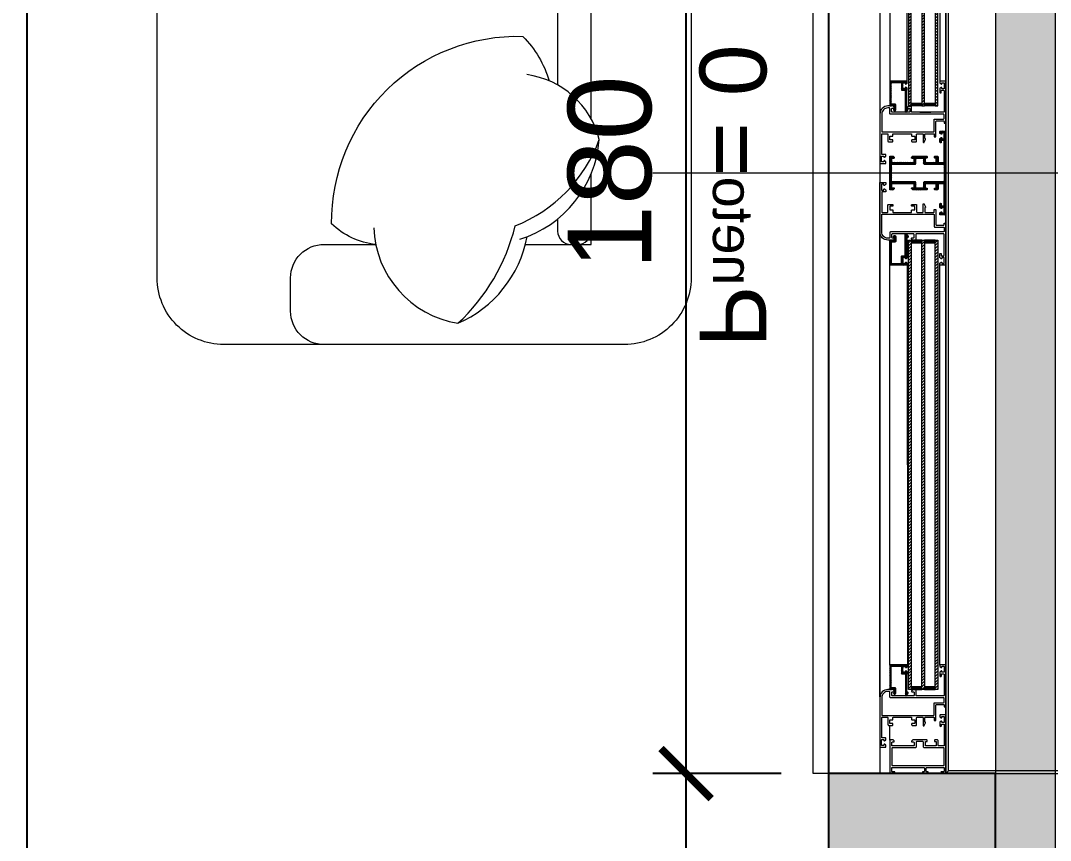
# Model space of a CAD drawing. Header units: centimetres. Extents: x 111832 to 117233, y -55119 to -48329.
# Drawn here: x 114573.4 to 114727.6, y -51537.4 to -51414.6 of the extents above; entities that cross this region are included whole.
import ezdxf

# ---------------------------------------------------------------- set-up
doc = ezdxf.new("R2010")
doc.units = ezdxf.units.CM
doc.header["$LTSCALE"] = 50
doc.header["$MEASUREMENT"] = 0
doc.linetypes.add('CONTINU', pattern=[0])
doc.layers.get('0').update_dxf_attribs({"color": 8})
for name, color, linetype in [('BETON COUPE', 3, 'CONTINU'), ('BETON TRAME', 252, 'Continuous'), ('COTE 50ème', 1, 'Continuous')]:
    doc.layers.add(name, color=color, linetype=linetype)
for name, color, linetype, lineweight in [('CONSOLE ISOL.', 214, 'Continuous', 15), ('ISOLATION', 252, 'Continuous', 0), ('mobilimi', 8, 'Continuous', 9), ('WINDOWS', 21, 'Continuous', 5)]:
    doc.layers.add(name, color=color, linetype=linetype, lineweight=lineweight)
doc.layers.add('FMULT', color=150, linetype='Continuous', plot=False)
doc.styles.add('GENERATED_STYLE_1', font='arial.ttf')
doc.styles.add('RS_TXT_50', font='arial.ttf', dxfattribs={"height": 12.5})
doc.dimstyles.new('RS_50CM_LINEAIRE', dxfattribs={"dimscale": 5, "dimtxt": 12.5, "dimasz": 1.5, "dimexe": 1, "dimexo": 2.5, "dimgap": 1, "dimtad": 1, "dimdec": 1, "dimrnd": 0.5, "dimdsep": 46, "dimtxsty": 'RS_TXT_50', "dimblk1": 'ARCHTICK', "dimblk2": 'ARCHTICK', "dimsah": 1, "dimcen": 2.5, "dimdle": 1, "dimclrt": 4, "dimadec": 0, "dimazin": 2, "dimtfac": 1, "dimtdec": 1, "dimtix": 1, "dimtmove": 2, "dimatfit": 3, "dimfxl": 1, "dimtolj": 1, "dimtzin": 0, "dimarcsym": 0})
pattern_1 = [(135, (-46708.70849, -43852.52553), (-0.08838834765, -0.08838834765), [])]
pattern_2 = [(135, (-46708.9128, -43852.52553), (-0.2209708691, -0.2209708691), [])]

# ---------------------------------------------------------------- blocks, each defined once
blk = doc.blocks.new('DRITARE POS 2')
at = {"layer": 'WINDOWS'}
h = blk.add_hatch(dxfattribs=at)
h.set_pattern_fill('ANSI31', color=140, scale=2.5, angle=450)
h.set_pattern_definition(pattern_2)
h.paths.add_polyline_path([(-8.71, -80.01), (-8.71, -12.58), (-8.31, -12.58), (-8.31, -80.01)])
h.paths.add_polyline_path([(-6.71, -80.01), (-6.71, -12.58), (-6.31, -12.58), (-6.31, -80.01)])
h.paths.add_polyline_path([(-4.71, -80.02), (-4.71, -12.58), (-4.31, -12.58), (-4.31, -80.02)])
at = {"layer": 'WINDOWS', "transparency": 33554559}
h = blk.add_hatch(dxfattribs=at)
h.set_pattern_fill('ANSI31', color=140, angle=450)
h.set_pattern_definition([(135, (-46708.90849, -43835.52553), (-0.08838834765, -0.08838834765), [])])
h.paths.add_polyline_path([(-6.71, -12.58), (-8.31, -12.58), (-8.31, -12.98), (-6.71, -12.98)])
h.paths.add_polyline_path([(-4.71, -12.58), (-6.31, -12.58), (-6.31, -12.98), (-4.71, -12.98)])
h.paths.add_polyline_path([(-6.71, -79.61), (-8.31, -79.61), (-8.31, -80.01), (-6.71, -80.01)])
h.paths.add_polyline_path([(-4.71, -79.61), (-6.31, -79.61), (-6.31, -80.01), (-4.71, -80.01)])
h = blk.add_hatch(dxfattribs=at)
h.set_pattern_fill('ANSI31', color=256, angle=450)
h.set_pattern_definition(pattern_1)
h.paths.add_polyline_path([(-1.49, -76.33, 0.414214), (-1.55, -76.27), (-4.06, -76.27, 0.414214), (-4.11, -76.33), (-4.11, -76.54, 0.250765), (-4.09, -76.58), (-3.92, -76.71, 0.599022), (-3.83, -76.67), (-3.83, -76.59, -0.414214), (-3.78, -76.54), (-3.51, -76.54, -0.414214), (-3.46, -76.59), (-3.46, -77.34, -0.414214), (-3.51, -77.39), (-3.78, -77.39, -0.414214), (-3.83, -77.34), (-3.83, -77.26, 0.599022), (-3.92, -77.22), (-4.09, -77.35, 0.250765), (-4.11, -77.39), (-4.11, -77.6, 0.414214), (-4.06, -77.66), (-4.02, -77.66), (-4.02, -80.34, -0.414214), (-4.07, -80.4), (-4.15, -80.4, 0.603122), (-4.23, -80.55), (-3.98, -80.9, 0.737396), (-3.81, -80.85), (-3.81, -77.71, -0.414214), (-3.76, -77.66), (-3.31, -77.66, 0.414214), (-3.22, -77.56), (-3.22, -76.55, -0.414214), (-3.16, -76.5), (-1.81, -76.5, -0.414214), (-1.72, -76.59), (-1.72, -79.63, -0.414214), (-1.81, -79.73), (-2.28, -79.73, 0.414214), (-2.37, -79.82), (-2.37, -80.56, 1.657435), (-2.12, -80.43, -0.247394), (-2.15, -80.38), (-2.15, -80.01, -0.414214), (-2.09, -79.95), (-1.74, -79.95), (-1.74, -80.01), (-1.49, -80.01), (-1.49, -79.95)])
at = {"layer": 'WINDOWS'}
h = blk.add_hatch(dxfattribs=at)
h.set_pattern_fill('ANSI31', color=256, angle=450)
h.set_pattern_definition(pattern_1)
h.paths.add_polyline_path([(-9.61, -85.22, -0.414214), (-9.56, -85.16), (-9.26, -85.16, -0.414214), (-9.2, -85.22), (-9.2, -85.44, 1), (-9, -85.44), (-9, -84.9, 0.250765), (-9.02, -84.86), (-9.19, -84.74, 0.599022), (-9.28, -84.79), (-9.28, -84.87, -0.414214), (-9.33, -84.92), (-9.59, -84.92, -0.414214), (-9.65, -84.87), (-9.65, -84.08, -0.414214), (-9.59, -84.03), (-9.33, -84.03, -0.414214), (-9.28, -84.08), (-9.28, -84.19, 0.599022), (-9.19, -84.24), (-9.02, -84.13, 0.250765), (-9, -84.08), (-9, -83.84, 0.414214), (-9.05, -83.78), (-9.84, -83.78, 0.414214), (-9.89, -83.84), (-9.89, -90.06), (-9.89, -96.27, 0.414214), (-9.84, -96.33), (-9.05, -96.33, 0.414214), (-9, -96.27), (-9, -96.03, 0.250765), (-9.02, -95.98), (-9.19, -95.87, 0.599022), (-9.28, -95.92), (-9.28, -96.03, -0.414214), (-9.33, -96.08), (-9.59, -96.08, -0.414214), (-9.65, -96.03), (-9.65, -95.24, -0.414214), (-9.59, -95.19), (-9.33, -95.19, -0.414214), (-9.28, -95.24), (-9.28, -95.32, 0.599022), (-9.19, -95.37), (-9.02, -95.25, 0.250765), (-9, -95.21), (-9, -94.68, 1), (-9.2, -94.68), (-9.2, -94.89, -0.414214), (-9.26, -94.95), (-9.56, -94.95, -0.414214), (-9.61, -94.89), (-9.61, -91.72, -0.414214), (-9.56, -91.66), (-8.83, -91.66, -0.414214), (-8.74, -91.75), (-8.74, -92.41, 0.414214), (-8.55, -92.59), (-8.29, -92.59, 0.198912), (-8.25, -92.58), (-8.19, -92.52, 0.198912), (-8.18, -92.48), (-8.18, -92.37, 0.414214), (-8.23, -92.31), (-8.4, -92.31, -0.414214), (-8.46, -92.26), (-8.46, -91.75, -0.414214), (-8.36, -91.66), (-6.91, -91.66, -0.414214), (-6.81, -91.75), (-6.81, -92.26, -0.414214), (-6.87, -92.31), (-7.04, -92.31, 0.414214), (-7.09, -92.37), (-7.09, -92.48, 0.198912), (-7.08, -92.52), (-7.02, -92.58, 0.198912), (-6.98, -92.59), (-4.97, -92.59, 0.198912), (-4.93, -92.58), (-4.78, -92.42, 0.198912), (-4.76, -92.38), (-4.76, -92.31, 0.414214), (-4.82, -92.26), (-5, -92.26, -0.340481), (-5.13, -92.16), (-5.13, -91.75, -0.414214), (-5.04, -91.66), (-1.87, -91.66, -0.414214), (-1.77, -91.75), (-1.77, -92.16, -0.414214), (-1.87, -92.26), (-2.09, -92.26, 0.414214), (-2.15, -92.31), (-2.15, -92.38, 0.198912), (-2.13, -92.42), (-1.98, -92.58, 0.198912), (-1.94, -92.59), (-1.55, -92.59, 0.414214), (-1.49, -92.54), (-1.49, -90.06), (-1.49, -87.57, 0.414214), (-1.55, -87.52), (-1.94, -87.52, 0.198912), (-1.98, -87.53), (-2.13, -87.69, 0.198912), (-2.15, -87.73), (-2.15, -87.8, 0.414214), (-2.09, -87.85), (-1.87, -87.85, -0.414214), (-1.77, -87.95), (-1.77, -88.36, -0.414214), (-1.87, -88.45), (-5.04, -88.45, -0.414214), (-5.13, -88.36), (-5.13, -87.95, -0.340481), (-5, -87.85), (-4.82, -87.85, 0.414214), (-4.76, -87.8), (-4.76, -87.73, 0.198912), (-4.78, -87.69), (-4.93, -87.53, 0.198912), (-4.97, -87.52), (-6.98, -87.52, 0.198912), (-7.02, -87.53), (-7.08, -87.59, 0.198912), (-7.09, -87.63), (-7.09, -87.74, 0.414214), (-7.04, -87.8), (-6.87, -87.8, -0.414214), (-6.81, -87.85), (-6.81, -88.36, -0.414214), (-6.91, -88.45), (-8.36, -88.45, -0.414214), (-8.46, -88.36), (-8.46, -87.85, -0.414214), (-8.4, -87.8), (-8.23, -87.8, 0.414214), (-8.18, -87.74), (-8.18, -87.63, 0.198912), (-8.19, -87.59), (-8.25, -87.53, 0.198912), (-8.29, -87.52), (-8.55, -87.52, 0.414214), (-8.74, -87.7), (-8.74, -88.36, -0.414214), (-8.83, -88.45), (-9.56, -88.45, -0.414214), (-9.61, -88.39)])
h.paths.add_polyline_path([(-9.56, -88.73), (-6.63, -88.73), (-6.53, -88.64), (-6.53, -87.89), (-6.44, -87.8), (-5.51, -87.8), (-5.41, -87.89), (-5.41, -88.64), (-5.32, -88.73), (-1.83, -88.73), (-1.77, -88.79), (-1.77, -90.06), (-1.77, -91.32), (-1.83, -91.38), (-5.32, -91.38), (-5.41, -91.47), (-5.41, -92.22), (-5.51, -92.31), (-6.44, -92.31), (-6.53, -92.22), (-6.53, -91.47), (-6.63, -91.38), (-9.56, -91.38), (-9.61, -91.32), (-9.61, -90.06), (-9.61, -88.79)], flags=16)
h = blk.add_hatch(dxfattribs=at)
h.set_pattern_fill('ANSI31', color=140, scale=2.5, angle=450)
h.set_pattern_definition(pattern_2)
h.paths.add_polyline_path([(-8.71, -100.09), (-8.71, -167.42), (-8.31, -167.42), (-8.31, -100.09)])
h.paths.add_polyline_path([(-6.71, -100.09), (-6.71, -167.42), (-6.31, -167.42), (-6.31, -100.09)])
h.paths.add_polyline_path([(-4.71, -100.09), (-4.71, -167.42), (-4.31, -167.42), (-4.31, -100.09)])
at = {"layer": 'WINDOWS', "transparency": 33554559}
h = blk.add_hatch(dxfattribs=at)
h.set_pattern_fill('ANSI31', color=140, angle=450)
h.set_pattern_definition([(135, (-46708.90849, -43869.52553), (-0.08838834765, -0.08838834765), [])])
h.paths.add_polyline_path([(-6.71, -167.42), (-8.31, -167.42), (-8.31, -167.02), (-6.71, -167.02)])
h.paths.add_polyline_path([(-4.71, -167.42), (-6.31, -167.42), (-6.31, -167.02), (-4.71, -167.02)])
h.paths.add_polyline_path([(-6.71, -100.49), (-8.31, -100.49), (-8.31, -100.09), (-6.71, -100.09)])
h.paths.add_polyline_path([(-4.71, -100.49), (-6.31, -100.49), (-6.31, -100.09), (-4.71, -100.09)])
h = blk.add_hatch(dxfattribs=at)
h.set_pattern_fill('ANSI31', color=256, angle=450)
h.set_pattern_definition(pattern_1)
h.paths.add_polyline_path([(-1.49, -100.16), (-1.49, -100.1), (-1.74, -100.1), (-1.74, -100.16), (-2.09, -100.16, -0.414214), (-2.15, -100.1), (-2.15, -99.73, -0.247394), (-2.12, -99.68, 1.657435), (-2.37, -99.55), (-2.37, -100.29, 0.414214), (-2.28, -100.38), (-1.81, -100.38, -0.414214), (-1.72, -100.48), (-1.72, -103.52, -0.414214), (-1.81, -103.61), (-3.16, -103.61, -0.414214), (-3.22, -103.56), (-3.22, -102.55, 0.414214), (-3.31, -102.46), (-3.76, -102.46, -0.414214), (-3.81, -102.4), (-3.81, -99.26, 0.737396), (-3.98, -99.21), (-4.23, -99.57, 0.603122), (-4.15, -99.71), (-4.07, -99.71, -0.414214), (-4.02, -99.77), (-4.02, -102.46), (-4.06, -102.46, 0.414214), (-4.11, -102.51), (-4.11, -102.72, 0.250765), (-4.09, -102.76), (-3.92, -102.89, 0.599022), (-3.83, -102.85), (-3.83, -102.77, -0.414214), (-3.78, -102.72), (-3.51, -102.72, -0.414214), (-3.46, -102.77), (-3.46, -103.52, -0.414214), (-3.51, -103.58), (-3.78, -103.58, -0.414214), (-3.83, -103.52), (-3.83, -103.44, 0.599022), (-3.92, -103.4), (-4.09, -103.53, 0.250765), (-4.11, -103.58), (-4.11, -103.78, 0.414214), (-4.06, -103.84), (-1.55, -103.84, 0.414214), (-1.49, -103.78)])
h = blk.add_hatch(dxfattribs=at)
h.set_pattern_fill('ANSI31', color=256, angle=450)
h.set_pattern_definition([(135, (-46708.71279, -43862.46996), (-0.08838834765, -0.08838834765), [])])
h.paths.add_polyline_path([(-1.72, -167.05, -0.414214), (-1.81, -167.14), (-2.28, -167.14, 0.414214), (-2.37, -167.23), (-2.37, -167.97, 1.835735), (-2.15, -167.82), (-2.15, -167.36), (-1.74, -167.36), (-1.5, -167.42), (-1.5, -163.74, 0.414214), (-1.55, -163.69), (-4.06, -163.69, 0.414214), (-4.12, -163.74), (-4.12, -163.95, 0.250765), (-4.09, -163.99), (-3.92, -164.12, 0.599022), (-3.84, -164.08), (-3.84, -163.95), (-3.46, -163.95), (-3.46, -164.81), (-3.84, -164.81), (-3.84, -164.67, 0.649779), (-3.93, -164.63), (-4.1, -164.76, 0.212283), (-4.12, -164.81), (-4.12, -165.01, 0.414214), (-4.06, -165.07), (-4.02, -165.07), (-4.02, -167.81), (-4.15, -167.81, 0.603122), (-4.23, -167.96), (-3.99, -168.31, 0.737396), (-3.82, -168.26), (-3.82, -165.07), (-3.31, -165.07, 0.414214), (-3.22, -164.97), (-3.22, -163.91), (-1.81, -163.91, -0.414214), (-1.72, -164)])
at = {"layer": 'WINDOWS'}
for p, q in [((-0.01, -11.48), (0, -81.19)), ((-9.89, -16.28), (-9.89, -76.34)), ((-9, -16.26), (-9, -76.34)), ((-4.11, -76.33), (-4.12, -16.26)), ((-1.5, -16.26), (-1.49, -76.33)), ((-5.98, -80.95), (-7.66, -80.95)), ((-0.01, -168.52), (0, -98.92)), ((-9.89, -163.72), (-9.89, -103.78)), ((-9, -163.74), (-9, -103.78)), ((-4.11, -103.78), (-4.12, -163.74)), ((-1.5, -163.74), (-1.49, -103.78)), ((-9.9, -171.27), (-9.9, -169.89)), ((-1.5, -175.01), (-1.5, -172.75))]:
    blk.add_line(p, q, dxfattribs=at)
at = {"layer": 'WINDOWS', "color": 165}
blk.add_line((-61.99, -90.06), (34.01, -90.06), dxfattribs=at)
for points in [[(-9.9, 0), (-9.9, -180), (-33.9, -180), (-33.9, 0)], [(-10.3, -179.6), (-10.3, -0.4), (-9.9, 0), (-9.9, -180)], [(0, 0), (0, -180), (10, -180), (10, 0)], [(-9.9, -180), (-33.9, -180), (-33.9, -179.6), (-10.3, -179.6)]]:
    blk.add_lwpolyline(points, close=True, dxfattribs=at)
at = {"layer": 'WINDOWS'}
for points in [[(-9.9, -180), (-9.9, 0), (0, 0), (0, -180)], [(-1.77, -90.06), (-1.77, -88.79), (-1.83, -88.73), (-5.32, -88.73), (-5.41, -88.64), (-5.41, -87.89), (-5.51, -87.8), (-6.44, -87.8), (-6.53, -87.89), (-6.53, -88.64), (-6.63, -88.73), (-9.56, -88.73), (-9.61, -88.79), (-9.61, -90.06), (-9.61, -91.32), (-9.56, -91.38), (-6.63, -91.38), (-6.53, -91.47), (-6.53, -92.22), (-6.44, -92.31), (-5.51, -92.31), (-5.41, -92.22), (-5.41, -91.47), (-5.32, -91.38), (-1.83, -91.38), (-1.77, -91.32)], [(-1.78, -178.73), (-1.83, -178.79), (-9.56, -178.79), (-9.62, -178.73), (-9.62, -176.19), (-9.56, -176.14), (-6.63, -176.14), (-6.54, -176.04), (-6.54, -175.3), (-6.44, -175.2), (-5.51, -175.2), (-5.42, -175.3), (-5.42, -176.04), (-5.32, -176.14), (-1.83, -176.14), (-1.78, -176.19)]]:
    blk.add_lwpolyline(points, close=True, dxfattribs=at)
at = {"layer": 'WINDOWS', "color": 140}
for points in [[(-8.71, -80.01), (-8.71, -12.58), (-8.31, -12.58), (-8.31, -80.01)], [(-6.71, -80.01), (-6.71, -12.58), (-6.31, -12.58), (-6.31, -80.01)], [(-4.71, -80.02), (-4.71, -12.58), (-4.31, -12.58), (-4.31, -80.02)], [(-6.71, -79.61), (-8.31, -79.61), (-8.31, -80.01), (-6.71, -80.01)], [(-4.71, -79.61), (-6.31, -79.61), (-6.31, -80.01), (-4.71, -80.01)], [(-8.71, -100.09), (-8.71, -167.42), (-8.31, -167.42), (-8.31, -100.09)], [(-6.71, -100.49), (-8.31, -100.49), (-8.31, -100.09), (-6.71, -100.09)], [(-6.71, -100.09), (-6.71, -167.42), (-6.31, -167.42), (-6.31, -100.09)], [(-4.71, -100.49), (-6.31, -100.49), (-6.31, -100.09), (-4.71, -100.09)], [(-4.71, -100.09), (-4.71, -167.42), (-4.31, -167.42), (-4.31, -100.09)], [(-6.71, -167.42), (-8.31, -167.42), (-8.31, -167.02), (-6.71, -167.02)], [(-4.71, -167.42), (-6.31, -167.42), (-6.31, -167.02), (-4.71, -167.02)]]:
    blk.add_lwpolyline(points, close=True, dxfattribs=at)
at = {"layer": 'WINDOWS'}
for points in [[(0, -88.58, -0.414214), (-0.06, -88.64), (-0.84, -88.64, -0.414214), (-0.9, -88.58), (-0.9, -88.38, -0.250765), (-0.87, -88.33), (-0.7, -88.2, -0.599022), (-0.62, -88.24), (-0.62, -88.34, 0.414214), (-0.56, -88.39), (-0.3, -88.39, 0.414214), (-0.24, -88.34), (-0.24, -87.55, 0.414214), (-0.3, -87.5), (-0.56, -87.5, 0.414214), (-0.62, -87.55), (-0.62, -87.65, -0.599022), (-0.7, -87.69), (-0.87, -87.56, -0.250765), (-0.9, -87.52), (-0.9, -87.31, -0.414214), (-0.84, -87.26), (-0.34, -87.26, 0.414214), (-0.28, -87.2), (-0.28, -84.25, 0.414214), (-0.37, -84.16), (-1.12, -84.16, 0.414214), (-1.21, -84.25), (-1.21, -85.28, -0.414214), (-1.31, -85.37), (-1.87, -85.37, -0.414214), (-1.96, -85.28), (-1.96, -85.15, -0.414214), (-1.9, -85.09), (-1.55, -85.09, 0.414214), (-1.49, -85.03), (-1.49, -84.59, 0.414214), (-1.55, -84.53), (-1.9, -84.53, -0.414214), (-1.96, -84.47), (-1.96, -84.21, 0.414214), (-2.02, -84.16), (-4.7, -84.16, 0.414214), (-4.76, -84.21), (-4.76, -84.47, -0.414214), (-4.82, -84.53), (-5.17, -84.53, 0.414214), (-5.23, -84.59), (-5.23, -85.03, 0.414214), (-5.17, -85.09), (-4.82, -85.09, -0.414214), (-4.76, -85.15), (-4.76, -85.28, -0.414214), (-4.85, -85.37), (-5.41, -85.37, -0.414214), (-5.51, -85.28), (-5.51, -84.25, 0.414214), (-5.6, -84.16), (-6.38, -84.16, 0.414214), (-6.48, -84.25), (-6.48, -85.37, -0.809546), (-6.66, -85.41), (-6.85, -84.98, -0.543142), (-6.79, -84.9, 0.414214), (-6.74, -84.85), (-6.74, -84.25, 0.414214), (-6.83, -84.16), (-8.06, -84.16, 0.414214), (-8.12, -84.21), (-8.12, -84.57, -0.414214), (-8.18, -84.62), (-8.34, -84.62, -0.414214), (-8.4, -84.57), (-8.4, -82.35, 0.414214), (-8.49, -82.25), (-9.56, -82.25, 0.414214), (-9.61, -82.31), (-9.61, -82.51, -0.414214), (-9.67, -82.57), (-9.84, -82.57, -0.414214), (-9.89, -82.51), (-9.89, -76.34, -0.414214), (-9.84, -76.28), (-9.05, -76.28, -0.414214), (-9, -76.34), (-9, -76.54, -0.250765), (-9.02, -76.59), (-9.19, -76.72, -0.599022), (-9.28, -76.67), (-9.28, -76.58, 0.414214), (-9.33, -76.52), (-9.59, -76.52, 0.414214), (-9.65, -76.58), (-9.65, -77.36, 0.414214), (-9.59, -77.42), (-9.33, -77.42, 0.414214), (-9.28, -77.36), (-9.28, -77.27, -0.599022), (-9.19, -77.22), (-9.02, -77.35, -0.250765), (-9, -77.4), (-9, -77.98, -0.414214), (-9.05, -78.03), (-9.15, -78.03, -0.414214), (-9.2, -77.98), (-9.2, -77.72, 0.414214), (-9.26, -77.66), (-9.56, -77.66, 0.414214), (-9.61, -77.72), (-9.61, -80.89, 0.414214), (-9.56, -80.95), (-4.82, -80.95, 0.414214), (-4.76, -80.89), (-4.76, -80.07, -0.414214), (-4.71, -80.01), (-4.32, -80.01, -0.198912), (-4.28, -80.03), (-4.13, -80.18, -0.198912), (-4.11, -80.22), (-4.11, -80.29, -0.414214), (-4.17, -80.35), (-4.39, -80.35, 0.414214), (-4.48, -80.44), (-4.48, -80.85, 0.414214), (-4.39, -80.95), (-1.87, -80.95, 0.414214), (-1.77, -80.85), (-1.77, -80.44, 0.414214), (-1.87, -80.35), (-2.09, -80.35, -0.414214), (-2.15, -80.29), (-2.15, -80.22, -0.198912), (-2.13, -80.18), (-1.98, -80.03, -0.198912), (-1.94, -80.01), (-1.21, -80.01, -0.414214), (0, -81.23)], [(-1.74, -79.95), (-2.09, -79.95, 0.414214), (-2.15, -80.01), (-2.15, -80.38, 0.247394), (-2.12, -80.43, -1.657435), (-2.37, -80.56), (-2.37, -79.82, -0.414214), (-2.28, -79.73), (-1.81, -79.73, 0.414214), (-1.72, -79.63), (-1.72, -76.59, 0.414214), (-1.81, -76.5), (-3.16, -76.5, 0.414214), (-3.22, -76.55), (-3.22, -77.56, -0.414214), (-3.31, -77.66), (-3.76, -77.66, 0.414214), (-3.81, -77.71), (-3.81, -80.85, -0.737396), (-3.98, -80.9), (-4.23, -80.55, -0.603122), (-4.15, -80.4), (-4.07, -80.4, 0.414214), (-4.02, -80.34), (-4.02, -77.66), (-4.06, -77.66, -0.414214), (-4.11, -77.6), (-4.11, -77.39, -0.250765), (-4.09, -77.35), (-3.92, -77.22, -0.599022), (-3.83, -77.26), (-3.83, -77.34, 0.414214), (-3.78, -77.39), (-3.51, -77.39, 0.414214), (-3.46, -77.34), (-3.46, -76.59, 0.414214), (-3.51, -76.54), (-3.78, -76.54, 0.414214), (-3.83, -76.59), (-3.83, -76.67, -0.599022), (-3.92, -76.71), (-4.09, -76.58, -0.250765), (-4.11, -76.54), (-4.11, -76.33, -0.414214), (-4.06, -76.27), (-1.55, -76.27, -0.414214), (-1.49, -76.33), (-1.49, -79.95), (-1.49, -80.01), (-1.74, -80.01)], [(-1.49, -80.39, -0.414214), (-1.4, -80.29), (-1.18, -80.29), (-1.18, -80.29, -0.414214), (-0.28, -81.23), (-0.28, -83.82, -0.414214), (-0.34, -83.88), (-8.06, -83.88, -0.414214), (-8.12, -83.82), (-8.12, -82.07, 0.414214), (-8.21, -81.97), (-9.52, -81.97, -0.414214), (-9.61, -81.88), (-9.61, -81.32, -0.414214), (-9.52, -81.23), (-1.59, -81.23, 0.414214), (-1.49, -81.13)], [(-1.49, -90.06), (-1.49, -87.57, 0.414214), (-1.55, -87.52), (-1.94, -87.52, 0.198912), (-1.98, -87.53), (-2.13, -87.69, 0.198912), (-2.15, -87.73), (-2.15, -87.8, 0.414214), (-2.09, -87.85), (-1.87, -87.85, -0.414214), (-1.77, -87.95), (-1.77, -88.36, -0.414214), (-1.87, -88.45), (-5.04, -88.45, -0.414214), (-5.13, -88.36), (-5.13, -87.95, -0.340481), (-5, -87.85), (-4.82, -87.85, 0.414214), (-4.76, -87.8), (-4.76, -87.73, 0.198912), (-4.78, -87.69), (-4.93, -87.53, 0.198912), (-4.97, -87.52), (-6.98, -87.52, 0.198912), (-7.02, -87.53), (-7.08, -87.59, 0.198912), (-7.09, -87.63), (-7.09, -87.74, 0.414214), (-7.04, -87.8), (-6.87, -87.8, -0.414214), (-6.81, -87.85), (-6.81, -88.36, -0.414214), (-6.91, -88.45), (-8.36, -88.45, -0.414214), (-8.46, -88.36), (-8.46, -87.85, -0.414214), (-8.4, -87.8), (-8.23, -87.8, 0.414214), (-8.18, -87.74), (-8.18, -87.63, 0.198912), (-8.19, -87.59), (-8.25, -87.53, 0.198912), (-8.29, -87.52), (-8.55, -87.52, 0.414214), (-8.74, -87.7), (-8.74, -88.36, -0.414214), (-8.83, -88.45), (-9.56, -88.45, -0.414214), (-9.61, -88.39), (-9.61, -85.22, -0.414214), (-9.56, -85.16), (-9.26, -85.16, -0.414214), (-9.2, -85.22), (-9.2, -85.44, 1), (-9, -85.44), (-9, -84.9, 0.250765), (-9.02, -84.86), (-9.19, -84.74, 0.599022), (-9.28, -84.79), (-9.28, -84.87, -0.414214), (-9.33, -84.92), (-9.59, -84.92, -0.414214), (-9.65, -84.87), (-9.65, -84.08, -0.414214), (-9.59, -84.03), (-9.33, -84.03, -0.414214), (-9.28, -84.08), (-9.28, -84.19, 0.599022), (-9.19, -84.24), (-9.02, -84.13, 0.250765), (-9, -84.08), (-9, -83.84, 0.414214), (-9.05, -83.78), (-9.84, -83.78, 0.414214), (-9.89, -83.84), (-9.89, -90.06), (-9.89, -96.27, 0.414214), (-9.84, -96.33), (-9.05, -96.33, 0.414214), (-9, -96.27), (-9, -96.03, 0.250765), (-9.02, -95.98), (-9.19, -95.87, 0.599022), (-9.28, -95.92), (-9.28, -96.03, -0.414214), (-9.33, -96.08), (-9.59, -96.08, -0.414214), (-9.65, -96.03), (-9.65, -95.24, -0.414214), (-9.59, -95.19), (-9.33, -95.19, -0.414214), (-9.28, -95.24), (-9.28, -95.32, 0.599022), (-9.19, -95.37), (-9.02, -95.25, 0.250765), (-9, -95.21), (-9, -94.68, 1), (-9.2, -94.68), (-9.2, -94.89, -0.414214), (-9.26, -94.95), (-9.56, -94.95, -0.414214), (-9.61, -94.89), (-9.61, -91.72, -0.414214), (-9.56, -91.66), (-8.83, -91.66, -0.414214), (-8.74, -91.75), (-8.74, -92.41, 0.414214), (-8.55, -92.59), (-8.29, -92.59, 0.198912), (-8.25, -92.58), (-8.19, -92.52, 0.198912), (-8.18, -92.48), (-8.18, -92.37, 0.414214), (-8.23, -92.31), (-8.4, -92.31, -0.414214), (-8.46, -92.26), (-8.46, -91.75, -0.414214), (-8.36, -91.66), (-6.91, -91.66, -0.414214), (-6.81, -91.75), (-6.81, -92.26, -0.414214), (-6.87, -92.31), (-7.04, -92.31, 0.414214), (-7.09, -92.37), (-7.09, -92.48, 0.198912), (-7.08, -92.52), (-7.02, -92.58, 0.198912), (-6.98, -92.59), (-4.97, -92.59, 0.198912), (-4.93, -92.58), (-4.78, -92.42, 0.198912), (-4.76, -92.38), (-4.76, -92.31, 0.414214), (-4.82, -92.26), (-5, -92.26, -0.340481), (-5.13, -92.16), (-5.13, -91.75, -0.414214), (-5.04, -91.66), (-1.87, -91.66, -0.414214), (-1.77, -91.75), (-1.77, -92.16, -0.414214), (-1.87, -92.26), (-2.09, -92.26, 0.414214), (-2.15, -92.31), (-2.15, -92.38, 0.198912), (-2.13, -92.42), (-1.98, -92.58, 0.198912), (-1.94, -92.59), (-1.55, -92.59, 0.414214), (-1.49, -92.54)], [(0, -91.53, 0.414214), (-0.06, -91.47), (-0.84, -91.47, 0.414214), (-0.9, -91.53), (-0.9, -91.74, 0.250765), (-0.87, -91.78), (-0.7, -91.91, 0.599022), (-0.62, -91.87), (-0.62, -91.77, -0.414214), (-0.56, -91.72), (-0.3, -91.72, -0.414214), (-0.24, -91.77), (-0.24, -92.56, -0.414214), (-0.3, -92.61), (-0.56, -92.61, -0.414214), (-0.62, -92.56), (-0.62, -92.46, 0.599022), (-0.7, -92.42), (-0.87, -92.55, 0.250765), (-0.9, -92.59), (-0.9, -92.8, 0.414214), (-0.84, -92.86), (-0.34, -92.86, -0.414214), (-0.28, -92.91), (-0.28, -95.86, -0.414214), (-0.37, -95.95), (-1.12, -95.95, -0.414214), (-1.21, -95.86), (-1.21, -94.83, 0.414214), (-1.31, -94.74), (-1.87, -94.74, 0.414214), (-1.96, -94.83), (-1.96, -94.96, 0.414214), (-1.9, -95.02), (-1.55, -95.02, -0.414214), (-1.49, -95.08), (-1.49, -95.52, -0.414214), (-1.55, -95.58), (-1.9, -95.58, 0.414214), (-1.96, -95.64), (-1.96, -95.9, -0.414214), (-2.02, -95.95), (-4.7, -95.95, -0.414214), (-4.76, -95.9), (-4.76, -95.64, 0.414214), (-4.82, -95.58), (-5.17, -95.58, -0.414214), (-5.23, -95.52), (-5.23, -95.08, -0.414214), (-5.17, -95.02), (-4.82, -95.02, 0.414214), (-4.76, -94.96), (-4.76, -94.83, 0.414214), (-4.85, -94.74), (-5.41, -94.74, 0.414214), (-5.51, -94.83), (-5.51, -95.86, -0.414214), (-5.6, -95.95), (-6.38, -95.95, -0.414214), (-6.48, -95.86), (-6.48, -94.74, 0.809546), (-6.66, -94.7), (-6.85, -95.13, 0.543142), (-6.79, -95.21, -0.414214), (-6.74, -95.26), (-6.74, -95.86, -0.414214), (-6.83, -95.95), (-8.06, -95.95, -0.414214), (-8.12, -95.9), (-8.12, -95.54, 0.414214), (-8.18, -95.49), (-8.34, -95.49, 0.414214), (-8.4, -95.54), (-8.4, -97.76, -0.414214), (-8.49, -97.86), (-9.56, -97.86, -0.414214), (-9.61, -97.8), (-9.61, -97.6, 0.414214), (-9.67, -97.54), (-9.84, -97.54, 0.414214), (-9.89, -97.6), (-9.89, -103.78, 0.414214), (-9.84, -103.83), (-9.05, -103.83, 0.414214), (-9, -103.78), (-9, -103.57, 0.250765), (-9.02, -103.52), (-9.19, -103.39, 0.599022), (-9.28, -103.44), (-9.28, -103.53, -0.414214), (-9.33, -103.59), (-9.59, -103.59, -0.414214), (-9.65, -103.53), (-9.65, -102.75, -0.414214), (-9.59, -102.69), (-9.33, -102.69, -0.414214), (-9.28, -102.75), (-9.28, -102.84, 0.599022), (-9.19, -102.89), (-9.02, -102.76, 0.250765), (-9, -102.71), (-9, -102.13, 0.414214), (-9.05, -102.08), (-9.15, -102.08, 0.414214), (-9.2, -102.13), (-9.2, -102.39, -0.414214), (-9.26, -102.45), (-9.56, -102.45, -0.414214), (-9.61, -102.39), (-9.61, -99.22, -0.414214), (-9.56, -99.16), (-5.47, -99.16, -0.414214), (-5.41, -99.22), (-5.41, -100.04, 0.414214), (-5.36, -100.1), (-4.97, -100.1, 0.198912), (-4.93, -100.08), (-4.78, -99.93, 0.198912), (-4.76, -99.89), (-4.76, -99.82, 0.414214), (-4.82, -99.76), (-5.04, -99.76, -0.414214), (-5.13, -99.67), (-5.13, -99.26, -0.414214), (-5.04, -99.16), (-1.87, -99.16, -0.414214), (-1.77, -99.26), (-1.77, -99.67, -0.414214), (-1.87, -99.76), (-2.09, -99.76, 0.414214), (-2.15, -99.82), (-2.15, -99.89, 0.198912), (-2.13, -99.93), (-1.98, -100.08, 0.198912), (-1.94, -100.1), (-1.21, -100.1, 0.414214), (0, -98.88)], [(-1.49, -99.72, 0.414214), (-1.4, -99.82), (-1.18, -99.82), (-1.18, -99.82, 0.414214), (-0.28, -98.88), (-0.28, -96.29, 0.414214), (-0.34, -96.23), (-8.06, -96.23, 0.414214), (-8.12, -96.29), (-8.12, -98.04, -0.414214), (-8.21, -98.14), (-9.52, -98.14, 0.414214), (-9.61, -98.23), (-9.61, -98.79, 0.414214), (-9.52, -98.88), (-1.59, -98.88, -0.414214), (-1.49, -98.98)], [(-1.74, -100.16), (-2.09, -100.16, -0.414214), (-2.15, -100.1), (-2.15, -99.73, -0.247394), (-2.12, -99.68, 1.657435), (-2.37, -99.55), (-2.37, -100.29, 0.414214), (-2.28, -100.38), (-1.81, -100.38, -0.414214), (-1.72, -100.48), (-1.72, -103.52, -0.414214), (-1.81, -103.61), (-3.16, -103.61, -0.414214), (-3.22, -103.56), (-3.22, -102.55, 0.414214), (-3.31, -102.46), (-3.76, -102.46, -0.414214), (-3.81, -102.4), (-3.81, -99.26, 0.737396), (-3.98, -99.21), (-4.23, -99.57, 0.603122), (-4.15, -99.71), (-4.07, -99.71, -0.414214), (-4.02, -99.77), (-4.02, -102.46), (-4.06, -102.46, 0.414214), (-4.11, -102.51), (-4.11, -102.72, 0.250765), (-4.09, -102.76), (-3.92, -102.89, 0.599022), (-3.83, -102.85), (-3.83, -102.77, -0.414214), (-3.78, -102.72), (-3.51, -102.72, -0.414214), (-3.46, -102.77), (-3.46, -103.52, -0.414214), (-3.51, -103.58), (-3.78, -103.58, -0.414214), (-3.83, -103.52), (-3.83, -103.44, 0.599022), (-3.92, -103.4), (-4.09, -103.53, 0.250765), (-4.11, -103.58), (-4.11, -103.78, 0.414214), (-4.06, -103.84), (-1.55, -103.84, 0.414214), (-1.49, -103.78), (-1.49, -100.16), (-1.49, -100.1), (-1.74, -100.1)], [(0, -175.99, -0.414214), (-0.06, -176.04), (-0.84, -176.04, -0.414214), (-0.9, -175.99), (-0.9, -175.78, -0.250765), (-0.88, -175.73), (-0.71, -175.6, -0.599022), (-0.62, -175.65), (-0.62, -175.74, 0.414214), (-0.56, -175.8), (-0.3, -175.8, 0.414214), (-0.25, -175.74), (-0.25, -174.96, 0.414214), (-0.3, -174.9), (-0.56, -174.9, 0.414214), (-0.62, -174.96), (-0.62, -175.05, -0.599022), (-0.71, -175.1), (-0.88, -174.97, -0.250765), (-0.9, -174.92), (-0.9, -174.72, -0.414214), (-0.84, -174.66), (-0.34, -174.66, 0.414214), (-0.28, -174.61), (-0.28, -171.66, 0.414214), (-0.38, -171.56), (-1.12, -171.56, 0.414214), (-1.22, -171.66), (-1.22, -172.68, -0.414214), (-1.31, -172.78), (-1.87, -172.78, -0.414214), (-1.96, -172.68), (-1.96, -172.55, -0.414214), (-1.91, -172.5), (-1.55, -172.5, 0.414214), (-1.5, -172.44), (-1.5, -171.99, 0.414214), (-1.55, -171.94), (-1.91, -171.94, -0.414214), (-1.96, -171.88), (-1.96, -171.62, 0.414214), (-2.02, -171.56), (-4.71, -171.56, 0.414214), (-4.76, -171.62), (-4.76, -171.88, -0.414214), (-4.82, -171.94), (-5.17, -171.94, 0.414214), (-5.23, -171.99), (-5.23, -172.44, 0.414214), (-5.17, -172.5), (-4.82, -172.5, -0.414214), (-4.76, -172.55), (-4.76, -172.68, -0.414214), (-4.86, -172.78), (-5.42, -172.78, -0.414214), (-5.51, -172.68), (-5.51, -171.66, 0.414214), (-5.6, -171.56), (-6.39, -171.56, 0.414214), (-6.48, -171.66), (-6.48, -172.78, -0.809546), (-6.66, -172.81), (-6.85, -172.39, -0.543142), (-6.8, -172.31, 0.414214), (-6.74, -172.25), (-6.74, -171.66, 0.414214), (-6.84, -171.56), (-8.07, -171.56, 0.414214), (-8.12, -171.62), (-8.12, -171.97, -0.414214), (-8.18, -172.03), (-8.35, -172.03, -0.414214), (-8.4, -171.97), (-8.4, -169.75, 0.414214), (-8.5, -169.66), (-9.56, -169.66, 0.414214), (-9.62, -169.71), (-9.62, -169.92, -0.414214), (-9.67, -169.98), (-9.84, -169.98, -0.414214), (-9.9, -169.92), (-9.9, -163.74, -0.414214), (-9.84, -163.69), (-9.06, -163.69, -0.414214), (-9, -163.74), (-9, -163.95, -0.250765), (-9.03, -163.99), (-9.19, -164.12, -0.599022), (-9.28, -164.08), (-9.28, -163.98, 0.414214), (-9.34, -163.93), (-9.6, -163.93, 0.414214), (-9.65, -163.98), (-9.65, -164.77, 0.414214), (-9.6, -164.82), (-9.34, -164.82, 0.414214), (-9.28, -164.77), (-9.28, -164.67, -0.599022), (-9.19, -164.63), (-9.03, -164.76, -0.250765), (-9, -164.81), (-9, -165.38, -0.414214), (-9.06, -165.44), (-9.15, -165.44, -0.414214), (-9.21, -165.38), (-9.21, -165.12, 0.414214), (-9.26, -165.07), (-9.56, -165.07, 0.414214), (-9.62, -165.12), (-9.62, -168.3, 0.414214), (-9.56, -168.35), (-5.47, -168.35, 0.414214), (-5.42, -168.3), (-5.42, -167.47, -0.414214), (-5.36, -167.42), (-4.97, -167.42, -0.198912), (-4.93, -167.44), (-4.78, -167.59, -0.198912), (-4.76, -167.63), (-4.76, -167.7, -0.414214), (-4.82, -167.75), (-5.04, -167.75, 0.414214), (-5.14, -167.85), (-5.14, -168.26, 0.414214), (-5.04, -168.35), (-1.87, -168.35, 0.414214), (-1.78, -168.26), (-1.78, -167.85, 0.414214), (-1.87, -167.75), (-2.09, -167.75, -0.414214), (-2.15, -167.7), (-2.15, -167.63, -0.198912), (-2.13, -167.59), (-1.98, -167.44, -0.198912), (-1.94, -167.42), (-1.22, -167.42, -0.414214), (0, -168.63)], [(-1.74, -167.36), (-2.09, -167.36, 0.414214), (-2.15, -167.42), (-2.15, -167.79, 0.247394), (-2.13, -167.84, -1.657435), (-2.37, -167.97), (-2.37, -167.23, -0.414214), (-2.28, -167.14), (-1.81, -167.14, 0.414214), (-1.72, -167.05), (-1.72, -164, 0.414214), (-1.81, -163.91), (-3.16, -163.91, 0.414214), (-3.22, -163.97), (-3.22, -164.97, -0.414214), (-3.31, -165.07), (-3.76, -165.07, 0.414214), (-3.82, -165.12), (-3.82, -168.26, -0.737396), (-3.99, -168.31), (-4.23, -167.96, -0.603122), (-4.15, -167.81), (-4.08, -167.81, 0.414214), (-4.02, -167.75), (-4.02, -165.07), (-4.06, -165.07, -0.414214), (-4.12, -165.01), (-4.12, -164.81, -0.250765), (-4.09, -164.76), (-3.92, -164.63, -0.599022), (-3.84, -164.67), (-3.84, -164.75, 0.414214), (-3.78, -164.81), (-3.52, -164.81, 0.414214), (-3.46, -164.75), (-3.46, -164, 0.414214), (-3.52, -163.95), (-3.78, -163.95, 0.414214), (-3.84, -164), (-3.84, -164.08, -0.599022), (-3.92, -164.12), (-4.09, -163.99, -0.250765), (-4.12, -163.95), (-4.12, -163.74, -0.414214), (-4.06, -163.69), (-1.55, -163.69, -0.414214), (-1.5, -163.74), (-1.5, -167.36), (-1.5, -167.42), (-1.74, -167.42)], [(-1.5, -167.79, -0.414214), (-1.4, -167.7), (-1.18, -167.7), (-1.18, -167.7, -0.414214), (-0.28, -168.63), (-0.28, -171.23, -0.414214), (-0.34, -171.28), (-8.07, -171.28, -0.414214), (-8.12, -171.23), (-8.12, -169.47, 0.414214), (-8.22, -169.38), (-9.52, -169.38, -0.414214), (-9.62, -169.29), (-9.62, -168.73, -0.414214), (-9.52, -168.63), (-1.59, -168.63, 0.414214), (-1.5, -168.54)], [(-7.08, -175), (-7.02, -174.94, -0.198912), (-6.98, -174.92), (-4.97, -174.92, -0.198912), (-4.93, -174.94), (-4.78, -175.09, -0.198912), (-4.76, -175.13), (-4.76, -175.2, -0.414214), (-4.82, -175.26), (-5.01, -175.26, 0.340481), (-5.14, -175.35), (-5.14, -175.76, 0.414214), (-5.04, -175.86), (-1.87, -175.86, 0.414214), (-1.78, -175.76), (-1.78, -175.35, 0.414214), (-1.87, -175.26), (-2.09, -175.26, -0.414214), (-2.15, -175.2), (-2.15, -175.13, -0.198912), (-2.13, -175.09), (-1.98, -174.94, -0.198912), (-1.94, -174.92), (-1.55, -174.92, -0.414214), (-1.5, -174.98), (-1.5, -179.94, -0.414214), (-1.55, -180), (-2.13, -180, -0.322823), (-2.19, -179.96), (-2.24, -179.79, -0.511918), (-2.19, -179.72), (-1.87, -179.72, 0.414214), (-1.78, -179.63), (-1.78, -179.16, 0.414214), (-1.87, -179.07), (-6.57, -179.07, 0.414214), (-6.67, -179.16), (-6.67, -179.63, 0.414214), (-6.57, -179.72), (-6.44, -179.72, -0.511918), (-6.39, -179.79), (-6.45, -179.96, -0.322823), (-6.5, -180), (-7.12, -180, -0.322823), (-7.17, -179.96), (-7.23, -179.79, -0.511918), (-7.17, -179.72), (-7.04, -179.72, 0.414214), (-6.95, -179.63), (-6.95, -179.16, 0.414214), (-7.04, -179.07), (-9.52, -179.07, 0.414214), (-9.62, -179.16), (-9.62, -179.63, 0.414214), (-9.52, -179.72), (-9.21, -179.72, -0.511918), (-9.15, -179.79), (-9.21, -179.96, -0.322823), (-9.26, -180), (-9.84, -180, -0.414214), (-9.9, -179.94), (-9.9, -171.25, -0.414214), (-9.84, -171.19), (-9.06, -171.19, -0.414214), (-9, -171.25), (-9, -171.49, -0.250765), (-9.03, -171.53), (-9.19, -171.65, -0.599022), (-9.28, -171.6), (-9.28, -171.49, 0.414214), (-9.34, -171.43), (-9.6, -171.43, 0.414214), (-9.65, -171.49), (-9.65, -172.27, 0.414214), (-9.6, -172.33), (-9.34, -172.33, 0.414214), (-9.28, -172.27), (-9.28, -172.2, -0.599022), (-9.19, -172.15), (-9.03, -172.26, -0.250765), (-9, -172.31), (-9, -172.84, -1), (-9.21, -172.84), (-9.21, -172.63, 0.414214), (-9.26, -172.57), (-9.56, -172.57, 0.414214), (-9.62, -172.63), (-9.62, -175.8, 0.414214), (-9.56, -175.86), (-8.83, -175.86, 0.414214), (-8.74, -175.76), (-8.74, -175.11, -0.414214), (-8.55, -174.92), (-8.3, -174.92, -0.198912), (-8.26, -174.94), (-8.2, -175, -0.198912), (-8.18, -175.04), (-8.18, -175.15, -0.414214), (-8.24, -175.2), (-8.4, -175.2, 0.414214), (-8.46, -175.26), (-8.46, -175.76, 0.414214), (-8.37, -175.86), (-6.91, -175.86, 0.414214), (-6.82, -175.76), (-6.82, -175.26, 0.414214), (-6.87, -175.2), (-7.04, -175.2, -0.414214), (-7.1, -175.15), (-7.1, -175.04, -0.198912)]]:
    blk.add_lwpolyline(points, format="xyb", close=True, dxfattribs=at)
at = {"layer": 'WINDOWS', "color": 165, "insert": (27.15, -116.22), "char_height": 10, "attachment_point": 7, "rotation": 90, "style": 'GENERATED_STYLE_1'}
blk.add_mtext('\\A1;\\pt0;P{\\H0.6x;neto}= 0', dxfattribs=at)
blk = doc.blocks.new('_ArchTick')
at = {"color": 0, "linetype": 'ByBlock', "const_width": 0.15}
blk.add_lwpolyline([(-0.5, -0.5), (0.5, 0.5)], dxfattribs=at)
blk = doc.blocks.new('*D1015')
at = {"layer": 'COTE 50ème', "color": 0, "lineweight": -2, "ltscale": 0.5, "transparency": 16777216}
for p, q in [((114574.37, -51592.36), (114574.37, -50980.36)), ((114630.98, -50985.36), (114569.37, -50985.36)), ((114541.87, -51587.36), (114579.37, -51587.36))]:
    blk.add_line(p, q, dxfattribs=at)
at = {"layer": 'Defpoints', "color": 0, "ltscale": 0.5, "transparency": 16777216}
for p in [(114574.37, -50985.36), (114643.48, -50985.36), (114529.37, -51587.36)]:
    blk.add_point(p, dxfattribs=at)
at = {"layer": 'COTE 50ème', "color": 0, "lineweight": -2, "ltscale": 0.5, "transparency": 16777216, "xscale": 7.5, "yscale": 7.5, "zscale": 7.5}
for p, rotation in [((114574.37, -50985.36), 90), ((114574.37, -51587.36), 270)]:
    blk.add_blockref('_ArchTick', p, dxfattribs=dict(at, rotation=rotation))
at = {"layer": 'COTE 50ème', "color": 4, "ltscale": 0.5, "transparency": 16777216, "insert": (114562.98, -51286.36), "char_height": 12.5, "attachment_point": 5, "rotation": 90, "style": 'RS_TXT_50'}
blk.add_mtext('\\A1;602', dxfattribs=at)
blk = doc.blocks.new('*D1024')
at = {"layer": 'COTE 50ème', "color": 0, "lineweight": -2, "ltscale": 0.5, "transparency": 16777216}
for p, q in [((114673.05, -51675.47), (114673.05, -51522.36)), ((114687.28, -51527.36), (114668.05, -51527.36)), ((114687.28, -51670.47), (114668.05, -51670.47))]:
    blk.add_line(p, q, dxfattribs=at)
at = {"layer": 'Defpoints', "color": 0, "ltscale": 0.5, "transparency": 16777216}
for p in [(114673.05, -51527.36), (114699.78, -51527.36), (114699.78, -51670.47)]:
    blk.add_point(p, dxfattribs=at)
at = {"layer": 'COTE 50ème', "color": 0, "lineweight": -2, "ltscale": 0.5, "transparency": 16777216, "xscale": 7.5, "yscale": 7.5, "zscale": 7.5}
for p, rotation in [((114673.05, -51527.36), 90), ((114673.05, -51670.47), 270)]:
    blk.add_blockref('_ArchTick', p, dxfattribs=dict(at, rotation=rotation))
at = {"layer": 'COTE 50ème', "color": 4, "ltscale": 0.5, "transparency": 16777216, "insert": (114661.66, -51598.92), "char_height": 12.5, "attachment_point": 5, "rotation": 90, "style": 'RS_TXT_50'}
blk.add_mtext('\\A1;143', dxfattribs=at)
blk = doc.blocks.new('*D1025')
at = {"layer": 'COTE 50ème', "color": 0, "lineweight": -2, "ltscale": 0.5, "transparency": 16777216}
for p, q in [((114673.05, -51532.36), (114673.05, -51342.36)), ((114681.87, -51347.36), (114668.05, -51347.36)), ((114687.28, -51527.36), (114668.05, -51527.36))]:
    blk.add_line(p, q, dxfattribs=at)
at = {"layer": 'Defpoints', "color": 0, "ltscale": 0.5, "transparency": 16777216}
for p in [(114673.05, -51347.36), (114694.37, -51347.36), (114699.78, -51527.36)]:
    blk.add_point(p, dxfattribs=at)
at = {"layer": 'COTE 50ème', "color": 0, "lineweight": -2, "ltscale": 0.5, "transparency": 16777216, "xscale": 7.5, "yscale": 7.5, "zscale": 7.5}
for p, rotation in [((114673.05, -51347.36), 90), ((114673.05, -51527.36), 270)]:
    blk.add_blockref('_ArchTick', p, dxfattribs=dict(at, rotation=rotation))
at = {"layer": 'COTE 50ème', "color": 4, "ltscale": 0.5, "transparency": 16777216, "insert": (114661.66, -51437.36), "char_height": 12.5, "attachment_point": 5, "rotation": 90, "style": 'RS_TXT_50'}
blk.add_mtext('\\A1;180', dxfattribs=at)

msp = doc.modelspace()

# ---------------------------------------------------------------- hatches: boundary and pattern name
at = {"layer": 'BETON TRAME', "transparency": 33554559}
h = msp.add_hatch(color=256, dxfattribs=at)
h.dxf.hatch_style = 1
h.paths.add_polyline_path([(113494.37, -51297.36), (113459.37, -51297.36), (113459.37, -50822.36), (113989.37, -50822.36), (113989.37, -51297.36), (113954.37, -51297.36), (113954.37, -50862.36), (113744.37, -50862.36), (113744.37, -51192.36), (113704.37, -51192.36), (113704.37, -50862.36), (113494.37, -50862.36)])
h.paths.add_polyline_path([(113859.37, -52037.36), (113884.37, -52037.36), (113884.37, -51532.36), (113859.37, -51532.36)])
h.paths.add_polyline_path([(113564.37, -52037.36), (113589.37, -52037.36), (113589.37, -51532.36), (113564.37, -51532.36)])
h.paths.add_polyline_path([(113994.37, -52012.36), (113884.37, -52012.36), (113884.37, -52037.36), (113994.37, -52037.36)])
h.paths.add_polyline_path([(114454.37, -52012.36), (114354.37, -52012.36), (114354.37, -52037.36), (114454.37, -52037.36)])
h.paths.add_polyline_path([(114694.37, -51947.36), (114719.37, -51947.36), (114719.37, -52037.36), (114694.37, -52037.36)])
h.paths.add_polyline_path([(114719.37, -51527.36), (114694.37, -51527.36), (114694.37, -51670.47), (114719.37, -51670.47)])
h.paths.add_polyline_path([(114719.37, -51207.36), (114694.37, -51207.36), (114694.37, -51347.36), (114719.37, -51347.36)])
h.paths.add_polyline_path([(114719.37, -50960.36), (114639.37, -50960.36), (114639.37, -50985.36), (114694.37, -50985.36), (114694.37, -51012.36), (114719.37, -51012.36)])
h.paths.add_polyline_path([(114354.37, -50960.36), (114284.37, -50960.36), (114284.37, -50985.36), (114354.37, -50985.36)])
h.paths.add_polyline_path([(114199.37, -50960.36), (114184.37, -50960.36), (114184.37, -50985.36), (114199.37, -50985.36)])
h.paths.add_polyline_path([(113249.26, -50960.36), (113264.37, -50960.36), (113264.37, -50985.36), (113249.26, -50985.36)])
h.paths.add_polyline_path([(113094.37, -50960.36), (113164.37, -50960.36), (113164.37, -50985.36), (113094.37, -50985.36)])
h.paths.add_polyline_path([(112729.37, -50960.36), (112809.37, -50960.36), (112809.37, -50985.36), (112754.37, -50985.36), (112754.37, -51032.36), (112729.37, -51032.36)])
h.paths.add_polyline_path([(112729.37, -51207.36), (112754.37, -51207.36), (112754.37, -51347.36), (112729.37, -51347.36)])
h.paths.add_polyline_path([(112754.37, -51947.36), (112729.37, -51947.36), (112729.37, -52037.36), (112754.37, -52037.36)])
h.paths.add_polyline_path([(112994.37, -52012.36), (112994.37, -52037.36), (113094.37, -52037.36), (113094.37, -52012.36)])
h.paths.add_polyline_path([(113564.37, -52012.36), (113454.37, -52012.36), (113454.37, -52037.36), (113564.37, -52037.36)])
h.paths.add_polyline_path([(112729.37, -51527.36), (112754.37, -51527.36), (112754.37, -51670.47), (112729.37, -51670.47)])
h.paths.add_polyline_path([(112919.37, -51587.36), (112979.37, -51587.36), (112979.37, -51612.36), (112919.37, -51612.36)])
h.paths.add_polyline_path([(113104.37, -51587.36), (113164.37, -51587.36), (113164.37, -51612.36), (113104.37, -51612.36)])
h.paths.add_polyline_path([(114344.37, -51587.36), (114284.37, -51587.36), (114284.37, -51612.36), (114344.37, -51612.36)])
h.paths.add_polyline_path([(114529.37, -51587.36), (114469.37, -51587.36), (114469.37, -51612.36), (114529.37, -51612.36)])
at = {"layer": 'ISOLATION', "transparency": 33554687}
h = msp.add_hatch(dxfattribs=at)
h.set_pattern_fill('INSUL', color=256, scale=10, angle=45)
h.paths.add_polyline_path([(113827.37, -50822.36), (113989.37, -50822.36), (113989.37, -50947.36), (114284.37, -50947.36), (114284.37, -50960.36), (114719.37, -50960.36), (114719.37, -52012.36), (114799.37, -52012.36), (114799.37, -51972.36), (114824.37, -51972.36), (114824.37, -52037.36), (113589.37, -52037.36), (113589.37, -52046.36), (114833.37, -52046.36), (114833.37, -51963.36), (114790.37, -51963.36), (114790.37, -52003.36), (114728.37, -52003.36), (114728.37, -50951.36), (114293.37, -50951.36), (114293.37, -50938.36), (113998.37, -50938.36), (113998.37, -50813.36), (113827.37, -50813.36)])

# ---------------------------------------------------------------- linework, layer by layer
at = {"layer": 'BETON COUPE'}
msp.add_lwpolyline([(114719.37, -51527.36), (114694.37, -51527.36), (114694.37, -51670.47), (114719.37, -51670.47)], close=True, dxfattribs=at)
at = {"layer": 'CONSOLE ISOL.', "lineweight": 5, "ltscale": 0.5}
msp.add_lwpolyline([(112729.37, -50960.36), (113459.37, -50960.36), (113459.37, -50822.36), (113989.37, -50822.36), (113989.37, -50960.36), (114719.37, -50960.36), (114719.37, -52037.36), (112729.37, -52037.36)], close=True, dxfattribs=at)
at = {"layer": 'FMULT', "ltscale": 0.5}
msp.add_lwpolyline([(113989.37, -50985.36), (114694.37, -50985.36), (114694.37, -51612.36), (114529.37, -51612.36), (114529.37, -51587.36), (114284.37, -51587.36), (114284.37, -51612.36), (114119.37, -51614.61), (114119.27, -51522.36), (113989.37, -51522.5)], close=True, dxfattribs=at)
at = {"layer": 'ISOLATION', "ltscale": 0.5}
msp.add_lwpolyline([(113827.37, -50822.36), (113989.37, -50822.36), (113989.37, -50947.36), (114284.37, -50947.36), (114284.37, -50960.36), (114719.37, -50960.36), (114719.37, -52012.36), (114799.37, -52012.36), (114799.37, -51972.36), (114824.37, -51972.36), (114824.37, -52037.36), (113589.37, -52037.36), (113589.37, -52046.36), (114833.37, -52046.36), (114833.37, -51963.36), (114790.37, -51963.36), (114790.37, -52003.36), (114728.37, -52003.36), (114728.37, -50951.36), (114293.37, -50951.36), (114293.37, -50938.36), (113998.37, -50938.36), (113998.37, -50813.36), (113827.37, -50813.36)], close=True, dxfattribs=at)
at = {"layer": 'mobilimi'}
for points in [[(114593.81, -51393.1, -0.414214), (114598.81, -51388.1, -0.414214), (114593.81, -51383.1), (114593.81, -51323.1, -0.414214), (114603.81, -51313.1), (114663.81, -51313.1, -0.414214), (114673.81, -51323.1), (114673.81, -51453.1, -0.414214), (114663.81, -51463.1), (114603.81, -51463.1, -0.414214), (114593.81, -51453.1), (114593.81, -51393.1, -0.414214), (114598.81, -51388.1, -0.414214), (114593.81, -51383.1)], [(114658.81, -51429.27), (114658.81, -51390.1, 0.414214), (114656.81, -51388.1), (114655.81, -51388.1, 0.414214), (114653.81, -51390.1), (114653.81, -51424.23, 0.414214)], [(114626.56, -51448.12, -0.165541), (114619.95, -51445.02, -0.425989), (114648.6, -51416.94, -0.121523), (114652.54, -51423.61, 7.115464)], [(114648.14, -51447.33, 0.306663), (114660.05, -51432.41, 0.30633), (114649.17, -51422.67, -0.872847)], [(114638.86, -51459.92, 0.14773), (114647.45, -51445.31, 0.213343), (114660.05, -51432.41, 0.178662)], [(114658.81, -51446.1), (114658.81, -51437.59, 0.414214)], [(114653.81, -51444.29), (114653.81, -51446.1, 0.414214), (114655.81, -51448.1), (114656.81, -51448.1, 0.414214), (114658.81, -51446.1)], [(114626.25, -51445.6, 0.356772), (114638.86, -51459.92, 0.249542), (114649.24, -51446.94, -9.61688)], [(114618.81, -51463.1, -0.414214), (114613.81, -51458.1), (114613.81, -51453.1, -0.414214), (114618.81, -51448.1), (114626.56, -51448.1)]]:
    msp.add_lwpolyline(points, format="xyb", dxfattribs=at)
for points in [[(114658.81, -51429.27), (114658.81, -51373.88)], [(114648.98, -51448.1), (114658.81, -51448.1), (114658.81, -51437.59)]]:
    msp.add_lwpolyline(points, dxfattribs=at)

# ---------------------------------------------------------------- block references
at = {"lineweight": 5, "xscale": -1}
msp.add_blockref('DRITARE POS 2', (114702.07, -51347.36), dxfattribs=at)

# ---------------------------------------------------------------- dimensions: what is measured, and where the dimension line sits
at = {"layer": 'COTE 50ème', "ltscale": 0.5}
for base, p1, p2, picture, middle in [((114574.37, -50985.36), (114529.37, -51587.36), (114643.48, -50985.36), '*D1015', (114562.98, -51286.36)), ((114673.05, -51347.36), (114699.78, -51527.36), (114694.37, -51347.36), '*D1025', (114661.66, -51437.36)), ((114673.05, -51527.36), (114699.78, -51670.47), (114699.78, -51527.36), '*D1024', (114661.66, -51598.92))]:
    dim = msp.add_linear_dim(base=base, p1=p1, p2=p2, angle=90, dimstyle='RS_50CM_LINEAIRE', dxfattribs=at)
    dim.commit()
    dim.dimension.update_dxf_attribs({"geometry": picture, "text_midpoint": middle})

doc.saveas('drawing.dxf')
